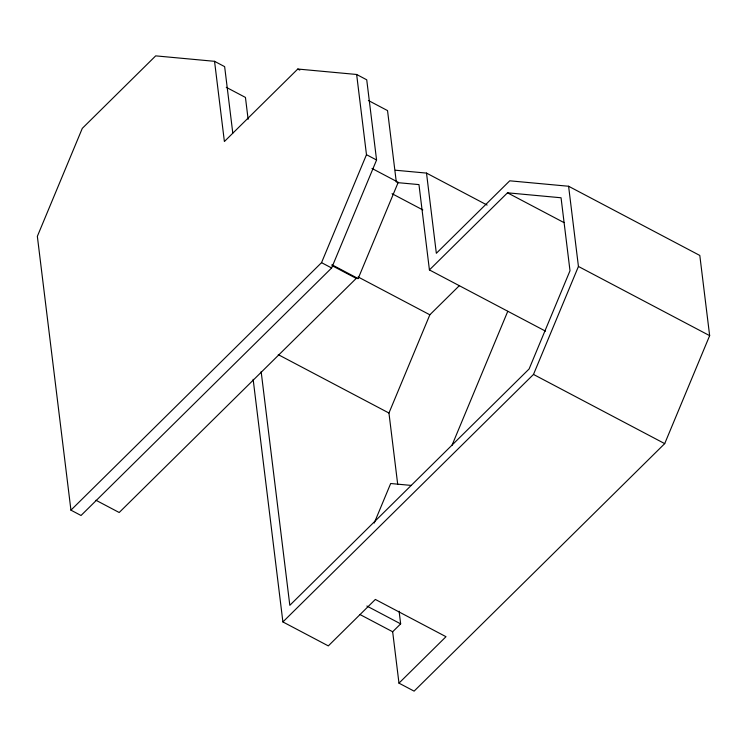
<?xml version="1.0" encoding="UTF-8"?>
<svg xmlns="http://www.w3.org/2000/svg" width="747" height="747" viewBox="0 0 747 747"><rect width="100%" height="100%" fill="white"/><g stroke="black" fill="none" stroke-linecap="round" stroke-linejoin="round"><path stroke-width="1.12" d="M70.937 510.154L321.537 262.655L366.478 154.685L356.646 74.476L297.782 69.032L224.389 141.519L214.548 61.319L155.693 55.866L82.291 128.363L37.35 236.332L70.937 510.154L81.031 515.486L331.631 267.977L376.572 160.007L366.73 79.808L356.646 74.476M332.004 265.624L356.235 278.398L358.149 278.575L398.235 182.296L371.987 168.448M397.712 484.411L388.954 413.026L429.842 314.795L459.526 285.485M374.219 523.059L390.681 483.514L411.448 485.438M451.898 445.539L507.764 311.322M568.598 186.255L699.808 255.455L709.65 335.655L664.709 443.625L414.109 691.134L398.973 683.15L445.996 636.696L375.349 599.439L328.316 645.894L282.898 621.934L533.489 374.434L578.439 266.464L568.598 186.255L509.743 180.811L436.341 253.298L426.509 173.099L395.35 170.213M356.235 278.398L119.193 512.507L95.98 500.266M545.497 331.136L429.422 269.928L507.502 192.81L561.053 197.768L569.998 270.741L529.109 368.971L289.817 605.313L261.151 371.604M398.973 683.15L392.661 631.757L400.653 623.866L399.103 611.186M397.311 182.604L418.964 184.602L429.422 269.928M368.364 100.481L387.534 110.593L396.312 182.109M297.782 69.032L299.799 70.097M507.502 192.81L564.004 222.606M214.548 61.319L224.642 66.642L232.793 133.097M426.509 173.099L487.109 205.061M366.478 154.685L376.572 160.007M578.439 266.464L709.65 335.655M226.266 87.315L245.446 97.427L248.125 119.305M392.063 193.706L422.821 209.916M358.093 276.96L429.842 314.795M331.911 264.737L358.149 278.575M321.537 262.655L331.631 267.977M533.489 374.434L664.709 443.625M278.248 354.648L388.954 413.026M366.87 606.041L400.653 623.866M359.895 614.482L392.661 631.757M253.14 379.308L282.898 621.934"/></g></svg>
